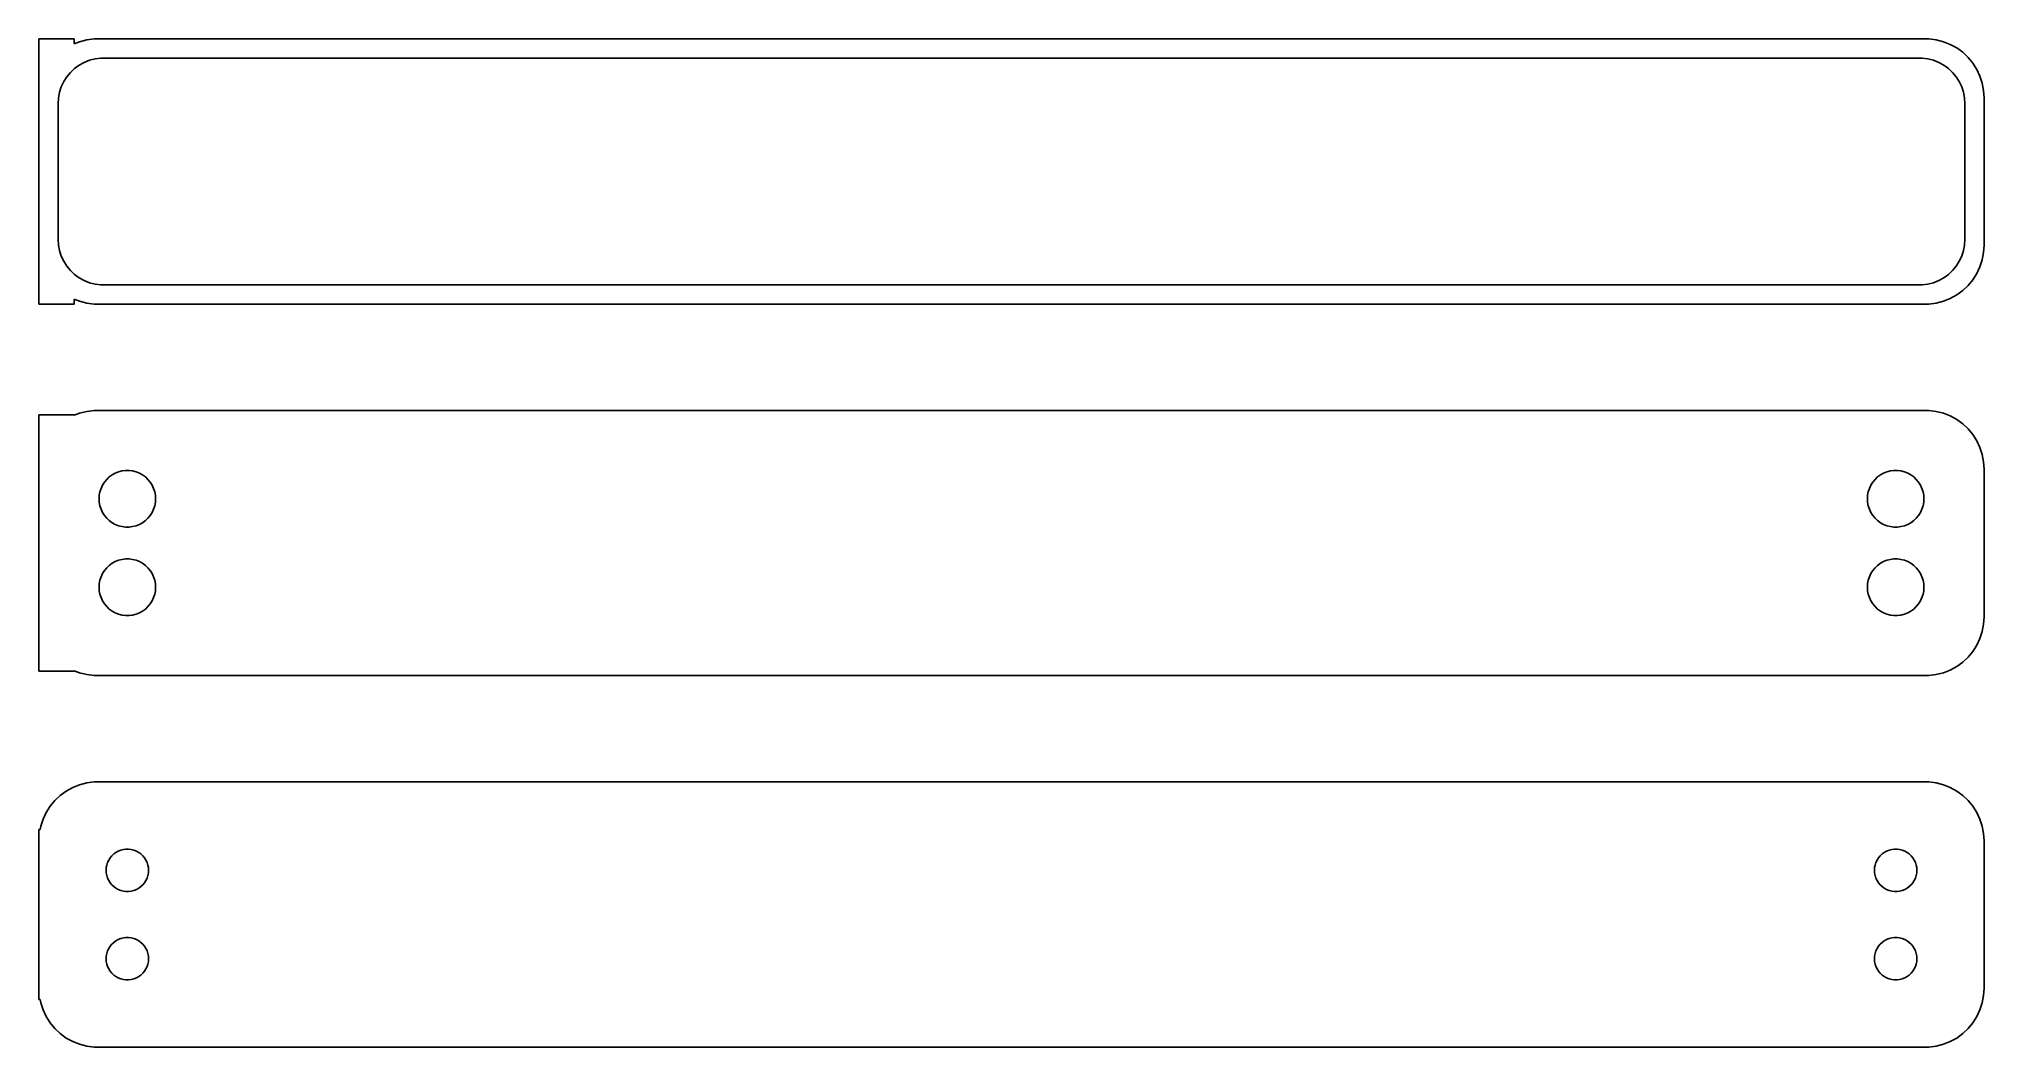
# Model space of a CAD drawing. Header units: metres. Extents: x -82 to 82, y 52 to 137.
import ezdxf

# ---------------------------------------------------------------- set-up
doc = ezdxf.new("R2010")
doc.units = ezdxf.units.M

msp = doc.modelspace()

# ---------------------------------------------------------------- linework, layer by layer
for p, q in [((-79.5, 137.24), (-82.5, 137.24)), ((-82.5, 137.24), (-82.5, 114.76)), ((-79.5, 136.825), (-79.5, 137.24)), ((-79.0451, 137.005), (-79.5, 136.825)), ((-78.4369, 137.161), (-79.0451, 137.005)), ((-77.8139, 137.24), (-78.4369, 137.161)), ((77.8139, 137.24), (-77.8139, 137.24)), ((78.4369, 137.161), (77.8139, 137.24)), ((79.0451, 137.005), (78.4369, 137.161)), ((79.6289, 136.774), (79.0451, 137.005)), ((-78.6489, 135.254), (-78.1967, 135.433)), ((-78.1967, 135.433), (-77.7256, 135.554)), ((-77.7256, 135.554), (-77.2432, 135.615)), ((-77.2432, 135.615), (77.2432, 135.615)), ((77.2432, 135.615), (77.7256, 135.554)), ((77.7256, 135.554), (78.1967, 135.433)), ((78.1967, 135.433), (78.6489, 135.254)), ((80.1791, 136.472), (79.6289, 136.774)), ((80.6871, 136.103), (80.1791, 136.472)), ((81.1448, 135.673), (80.6871, 136.103)), ((81.5451, 135.189), (81.1448, 135.673)), ((-80.3936, 133.616), (-80.133, 134.026)), ((-80.133, 134.026), (-79.823, 134.401)), ((-79.823, 134.401), (-79.4685, 134.734)), ((-79.4685, 134.734), (-79.0751, 135.02)), ((-79.0751, 135.02), (-78.6489, 135.254)), ((78.6489, 135.254), (79.0751, 135.02)), ((79.0751, 135.02), (79.4685, 134.734)), ((79.4685, 134.734), (79.823, 134.401)), ((79.823, 134.401), (80.133, 134.026)), ((80.133, 134.026), (80.3936, 133.616)), ((81.8815, 134.659), (81.5451, 135.189)), ((82.1489, 134.091), (81.8815, 134.659)), ((82.3429, 133.493), (82.1489, 134.091)), ((-80.8726, 131.75), (-80.8421, 132.235)), ((-80.8421, 132.235), (-80.751, 132.713)), ((-80.751, 132.713), (-80.6007, 133.176)), ((-80.6007, 133.176), (-80.3936, 133.616)), ((80.3936, 133.616), (80.6007, 133.176)), ((80.6007, 133.176), (80.751, 132.713)), ((80.751, 132.713), (80.8421, 132.235)), ((80.8421, 132.235), (80.8726, 131.75)), ((82.4606, 132.877), (82.3429, 133.493)), ((82.5, 132.25), (82.4606, 132.877)), ((82.5, 119.75), (82.5, 132.25)), ((-80.8726, 120.25), (-80.8726, 131.75)), ((80.8726, 131.75), (80.8726, 120.25)), ((-80.8421, 119.765), (-80.8726, 120.25)), ((-80.751, 119.287), (-80.8421, 119.765)), ((-80.6007, 118.824), (-80.751, 119.287)), ((-80.3936, 118.384), (-80.6007, 118.824)), ((80.6007, 118.824), (80.3936, 118.384)), ((80.751, 119.287), (80.6007, 118.824)), ((80.8421, 119.765), (80.751, 119.287)), ((80.8726, 120.25), (80.8421, 119.765)), ((82.3429, 118.507), (82.4606, 119.123)), ((82.4606, 119.123), (82.5, 119.75)), ((-80.133, 117.974), (-80.3936, 118.384)), ((-79.823, 117.599), (-80.133, 117.974)), ((-79.4685, 117.266), (-79.823, 117.599)), ((-79.0751, 116.98), (-79.4685, 117.266)), ((79.4685, 117.266), (79.0751, 116.98)), ((79.823, 117.599), (79.4685, 117.266)), ((80.133, 117.974), (79.823, 117.599)), ((80.3936, 118.384), (80.133, 117.974)), ((81.5451, 116.811), (81.8815, 117.341)), ((81.8815, 117.341), (82.1489, 117.909)), ((82.1489, 117.909), (82.3429, 118.507)), ((-78.6489, 116.746), (-79.0751, 116.98)), ((-78.1967, 116.567), (-78.6489, 116.746)), ((-77.7256, 116.446), (-78.1967, 116.567)), ((-77.2432, 116.385), (-77.7256, 116.446)), ((77.2432, 116.385), (-77.2432, 116.385)), ((77.7256, 116.446), (77.2432, 116.385)), ((78.1967, 116.567), (77.7256, 116.446)), ((78.6489, 116.746), (78.1967, 116.567)), ((79.0751, 116.98), (78.6489, 116.746)), ((79.6289, 115.226), (80.1791, 115.528)), ((80.1791, 115.528), (80.6871, 115.897)), ((80.6871, 115.897), (81.1448, 116.327)), ((81.1448, 116.327), (81.5451, 116.811)), ((-82.5, 114.76), (-79.5, 114.76)), ((-79.5, 115.175), (-79.0451, 114.995)), ((-79.5, 114.76), (-79.5, 115.175)), ((-79.0451, 114.995), (-78.4369, 114.839)), ((-78.4369, 114.839), (-77.8139, 114.76)), ((-77.8139, 114.76), (77.8139, 114.76)), ((77.8139, 114.76), (78.4369, 114.839)), ((78.4369, 114.839), (79.0451, 114.995)), ((79.0451, 114.995), (79.6289, 115.226)), ((-78.4369, 105.661), (-79.0451, 105.505)), ((-77.8139, 105.74), (-78.4369, 105.661)), ((77.8139, 105.74), (-77.8139, 105.74)), ((78.4369, 105.661), (77.8139, 105.74)), ((79.0451, 105.505), (78.4369, 105.661)), ((-79.5, 105.365), (-82.5, 105.365)), ((-82.5, 105.365), (-82.5, 83.6352)), ((-79.0451, 105.505), (-79.5, 105.325)), ((-79.5, 105.325), (-79.5, 105.365)), ((79.6289, 105.274), (79.0451, 105.505)), ((80.1791, 104.972), (79.6289, 105.274)), ((80.6871, 104.603), (80.1791, 104.972)), ((81.1448, 104.173), (80.6871, 104.603)), ((81.5451, 103.689), (81.1448, 104.173)), ((81.8815, 103.159), (81.5451, 103.689)), ((82.1489, 102.591), (81.8815, 103.159)), ((82.3429, 101.993), (82.1489, 102.591)), ((82.4606, 101.377), (82.3429, 101.993)), ((82.5, 100.75), (82.4606, 101.377)), ((82.5, 88.25), (82.5, 100.75)), ((-77.3246, 98.8468), (-77.2315, 99.1335)), ((-77.2315, 99.1335), (-77.1031, 99.4062)), ((-77.1031, 99.4062), (-76.9416, 99.6607)), ((-76.9416, 99.6607), (-76.7495, 99.8929)), ((-76.7495, 99.8929), (-76.5298, 100.099)), ((-76.5298, 100.099), (-76.286, 100.276)), ((-76.286, 100.276), (-76.0219, 100.422)), ((-76.0219, 100.422), (-75.7416, 100.533)), ((-75.7416, 100.533), (-75.4497, 100.607)), ((-75.4497, 100.607), (-75.1507, 100.645)), ((-75.1507, 100.645), (-74.8493, 100.645)), ((-74.8493, 100.645), (-74.5503, 100.607)), ((-74.5503, 100.607), (-74.2584, 100.533)), ((-74.2584, 100.533), (-73.9781, 100.422)), ((-73.9781, 100.422), (-73.714, 100.276)), ((-73.714, 100.276), (-73.4702, 100.099)), ((-73.4702, 100.099), (-73.2505, 99.8929)), ((-73.2505, 99.8929), (-73.0583, 99.6607)), ((-73.0583, 99.6607), (-72.8969, 99.4062)), ((-72.8969, 99.4062), (-72.7685, 99.1335)), ((-72.7685, 99.1335), (-72.6754, 98.8468)), ((72.6754, 98.8468), (72.7685, 99.1335)), ((72.7685, 99.1335), (72.8969, 99.4062)), ((72.8969, 99.4062), (73.0583, 99.6607)), ((73.0583, 99.6607), (73.2505, 99.8929)), ((73.2505, 99.8929), (73.4702, 100.099)), ((73.4702, 100.099), (73.714, 100.276)), ((73.714, 100.276), (73.9781, 100.422)), ((73.9781, 100.422), (74.2584, 100.533)), ((74.2584, 100.533), (74.5503, 100.607)), ((74.5503, 100.607), (74.8493, 100.645)), ((74.8493, 100.645), (75.1507, 100.645)), ((75.1507, 100.645), (75.4497, 100.607)), ((75.4497, 100.607), (75.7416, 100.533)), ((75.7416, 100.533), (76.0219, 100.422)), ((76.0219, 100.422), (76.286, 100.276)), ((76.286, 100.276), (76.5298, 100.099)), ((76.5298, 100.099), (76.7495, 99.8929)), ((76.7495, 99.8929), (76.9416, 99.6607)), ((76.9416, 99.6607), (77.1031, 99.4062)), ((77.1031, 99.4062), (77.2315, 99.1335)), ((77.2315, 99.1335), (77.3246, 98.8468)), ((-77.4, 98.25), (-77.3811, 98.5508)), ((-77.3811, 97.9492), (-77.4, 98.25)), ((-77.3811, 98.5508), (-77.3246, 98.8468)), ((-77.3246, 97.6531), (-77.3811, 97.9492)), ((-77.2315, 97.3665), (-77.3246, 97.6531)), ((-77.1031, 97.0938), (-77.2315, 97.3665)), ((-72.7685, 97.3665), (-72.8969, 97.0938)), ((-72.6754, 97.6531), (-72.7685, 97.3665)), ((-72.6754, 98.8468), (-72.6189, 98.5508)), ((-72.6189, 97.9492), (-72.6754, 97.6531)), ((-72.6189, 98.5508), (-72.6, 98.25)), ((-72.6, 98.25), (-72.6189, 97.9492)), ((72.6, 98.25), (72.6189, 98.5508)), ((72.6189, 97.9492), (72.6, 98.25)), ((72.6189, 98.5508), (72.6754, 98.8468)), ((72.6754, 97.6531), (72.6189, 97.9492)), ((72.7685, 97.3665), (72.6754, 97.6531)), ((72.8969, 97.0938), (72.7685, 97.3665)), ((77.2315, 97.3665), (77.1031, 97.0938)), ((77.3246, 97.6531), (77.2315, 97.3665)), ((77.3246, 98.8468), (77.3811, 98.5508)), ((77.3811, 97.9492), (77.3246, 97.6531)), ((77.3811, 98.5508), (77.4, 98.25)), ((77.4, 98.25), (77.3811, 97.9492)), ((-76.9416, 96.8393), (-77.1031, 97.0938)), ((-76.7495, 96.6071), (-76.9416, 96.8393)), ((-76.5298, 96.4008), (-76.7495, 96.6071)), ((-76.286, 96.2236), (-76.5298, 96.4008)), ((-76.0219, 96.0784), (-76.286, 96.2236)), ((-75.7416, 95.9675), (-76.0219, 96.0784)), ((-75.4497, 95.8925), (-75.7416, 95.9675)), ((-75.1507, 95.8547), (-75.4497, 95.8925)), ((-74.8493, 95.8547), (-75.1507, 95.8547)), ((-74.5503, 95.8925), (-74.8493, 95.8547)), ((-74.2584, 95.9675), (-74.5503, 95.8925)), ((-73.9781, 96.0784), (-74.2584, 95.9675)), ((-73.714, 96.2236), (-73.9781, 96.0784)), ((-73.4702, 96.4008), (-73.714, 96.2236)), ((-73.2505, 96.6071), (-73.4702, 96.4008)), ((-73.0583, 96.8393), (-73.2505, 96.6071)), ((-72.8969, 97.0938), (-73.0583, 96.8393)), ((73.0583, 96.8393), (72.8969, 97.0938)), ((73.2505, 96.6071), (73.0583, 96.8393)), ((73.4702, 96.4008), (73.2505, 96.6071)), ((73.714, 96.2236), (73.4702, 96.4008)), ((73.9781, 96.0784), (73.714, 96.2236)), ((74.2584, 95.9675), (73.9781, 96.0784)), ((74.5503, 95.8925), (74.2584, 95.9675)), ((74.8493, 95.8547), (74.5503, 95.8925)), ((75.1507, 95.8547), (74.8493, 95.8547)), ((75.4497, 95.8925), (75.1507, 95.8547)), ((75.7416, 95.9675), (75.4497, 95.8925)), ((76.0219, 96.0784), (75.7416, 95.9675)), ((76.286, 96.2236), (76.0219, 96.0784)), ((76.5298, 96.4008), (76.286, 96.2236)), ((76.7495, 96.6071), (76.5298, 96.4008)), ((76.9416, 96.8393), (76.7495, 96.6071)), ((77.1031, 97.0938), (76.9416, 96.8393)), ((-76.7495, 92.3929), (-76.5298, 92.5992)), ((-76.5298, 92.5992), (-76.286, 92.7764)), ((-76.286, 92.7764), (-76.0219, 92.9216)), ((-76.0219, 92.9216), (-75.7416, 93.0325)), ((-75.7416, 93.0325), (-75.4497, 93.1075)), ((-75.4497, 93.1075), (-75.1507, 93.1453)), ((-75.1507, 93.1453), (-74.8493, 93.1453)), ((-74.8493, 93.1453), (-74.5503, 93.1075)), ((-74.5503, 93.1075), (-74.2584, 93.0325)), ((-74.2584, 93.0325), (-73.9781, 92.9216)), ((-73.9781, 92.9216), (-73.714, 92.7764)), ((-73.714, 92.7764), (-73.4702, 92.5992)), ((-73.4702, 92.5992), (-73.2505, 92.3929)), ((73.2505, 92.3929), (73.4702, 92.5992)), ((73.4702, 92.5992), (73.714, 92.7764)), ((73.714, 92.7764), (73.9781, 92.9216)), ((73.9781, 92.9216), (74.2584, 93.0325)), ((74.2584, 93.0325), (74.5503, 93.1075)), ((74.5503, 93.1075), (74.8493, 93.1453)), ((74.8493, 93.1453), (75.1507, 93.1453)), ((75.1507, 93.1453), (75.4497, 93.1075)), ((75.4497, 93.1075), (75.7416, 93.0325)), ((75.7416, 93.0325), (76.0219, 92.9216)), ((76.0219, 92.9216), (76.286, 92.7764)), ((76.286, 92.7764), (76.5298, 92.5992)), ((76.5298, 92.5992), (76.7495, 92.3929)), ((-77.4, 90.75), (-77.3811, 91.0508)), ((-77.3811, 90.4492), (-77.4, 90.75)), ((-77.3811, 91.0508), (-77.3246, 91.3469)), ((-77.3246, 91.3469), (-77.2315, 91.6335)), ((-77.2315, 91.6335), (-77.1031, 91.9062)), ((-77.1031, 91.9062), (-76.9416, 92.1607)), ((-76.9416, 92.1607), (-76.7495, 92.3929)), ((-73.2505, 92.3929), (-73.0583, 92.1607)), ((-73.0583, 92.1607), (-72.8969, 91.9062)), ((-72.8969, 91.9062), (-72.7685, 91.6335)), ((-72.7685, 91.6335), (-72.6754, 91.3469)), ((-72.6754, 91.3469), (-72.6189, 91.0508)), ((-72.6189, 91.0508), (-72.6, 90.75)), ((-72.6, 90.75), (-72.6189, 90.4492)), ((72.6, 90.75), (72.6189, 91.0508)), ((72.6189, 90.4492), (72.6, 90.75)), ((72.6189, 91.0508), (72.6754, 91.3469)), ((72.6754, 91.3469), (72.7685, 91.6335)), ((72.7685, 91.6335), (72.8969, 91.9062)), ((72.8969, 91.9062), (73.0583, 92.1607)), ((73.0583, 92.1607), (73.2505, 92.3929)), ((76.7495, 92.3929), (76.9416, 92.1607)), ((76.9416, 92.1607), (77.1031, 91.9062)), ((77.1031, 91.9062), (77.2315, 91.6335)), ((77.2315, 91.6335), (77.3246, 91.3469)), ((77.3246, 91.3469), (77.3811, 91.0508)), ((77.3811, 91.0508), (77.4, 90.75)), ((77.4, 90.75), (77.3811, 90.4492)), ((-77.3246, 90.1532), (-77.3811, 90.4492)), ((-77.2315, 89.8665), (-77.3246, 90.1532)), ((-77.1031, 89.5938), (-77.2315, 89.8665)), ((-76.9416, 89.3393), (-77.1031, 89.5938)), ((-76.7495, 89.1071), (-76.9416, 89.3393)), ((-76.5298, 88.9008), (-76.7495, 89.1071)), ((-73.2505, 89.1071), (-73.4702, 88.9008)), ((-73.0583, 89.3393), (-73.2505, 89.1071)), ((-72.8969, 89.5938), (-73.0583, 89.3393)), ((-72.7685, 89.8665), (-72.8969, 89.5938)), ((-72.6754, 90.1532), (-72.7685, 89.8665)), ((-72.6189, 90.4492), (-72.6754, 90.1532)), ((72.6754, 90.1532), (72.6189, 90.4492)), ((72.7685, 89.8665), (72.6754, 90.1532)), ((72.8969, 89.5938), (72.7685, 89.8665)), ((73.0583, 89.3393), (72.8969, 89.5938)), ((73.2505, 89.1071), (73.0583, 89.3393)), ((73.4702, 88.9008), (73.2505, 89.1071)), ((76.7495, 89.1071), (76.5298, 88.9008)), ((76.9416, 89.3393), (76.7495, 89.1071)), ((77.1031, 89.5938), (76.9416, 89.3393)), ((77.2315, 89.8665), (77.1031, 89.5938)), ((77.3246, 90.1532), (77.2315, 89.8665)), ((77.3811, 90.4492), (77.3246, 90.1532)), ((-76.286, 88.7236), (-76.5298, 88.9008)), ((-76.0219, 88.5784), (-76.286, 88.7236)), ((-75.7416, 88.4675), (-76.0219, 88.5784)), ((-75.4497, 88.3925), (-75.7416, 88.4675)), ((-75.1507, 88.3547), (-75.4497, 88.3925)), ((-74.8493, 88.3547), (-75.1507, 88.3547)), ((-74.5503, 88.3925), (-74.8493, 88.3547)), ((-74.2584, 88.4675), (-74.5503, 88.3925)), ((-73.9781, 88.5784), (-74.2584, 88.4675)), ((-73.714, 88.7236), (-73.9781, 88.5784)), ((-73.4702, 88.9008), (-73.714, 88.7236)), ((73.714, 88.7236), (73.4702, 88.9008)), ((73.9781, 88.5784), (73.714, 88.7236)), ((74.2584, 88.4675), (73.9781, 88.5784)), ((74.5503, 88.3925), (74.2584, 88.4675)), ((74.8493, 88.3547), (74.5503, 88.3925)), ((75.1507, 88.3547), (74.8493, 88.3547)), ((75.4497, 88.3925), (75.1507, 88.3547)), ((75.7416, 88.4675), (75.4497, 88.3925)), ((76.0219, 88.5784), (75.7416, 88.4675)), ((76.286, 88.7236), (76.0219, 88.5784)), ((76.5298, 88.9008), (76.286, 88.7236)), ((82.3429, 87.0066), (82.4606, 87.6233)), ((82.4606, 87.6233), (82.5, 88.25)), ((81.5451, 85.3111), (81.8815, 85.8412)), ((81.8815, 85.8412), (82.1489, 86.4094)), ((82.1489, 86.4094), (82.3429, 87.0066)), ((80.1791, 84.0284), (80.6871, 84.3974)), ((80.6871, 84.3974), (81.1448, 84.8273)), ((81.1448, 84.8273), (81.5451, 85.3111)), ((-82.5, 83.6352), (-79.5, 83.6352)), ((-79.5, 83.6352), (-79.5, 83.6748)), ((-79.5, 83.6748), (-79.0451, 83.4947)), ((-79.0451, 83.4947), (-78.4369, 83.3386)), ((-78.4369, 83.3386), (-77.8139, 83.2599)), ((-77.8139, 83.2599), (77.8139, 83.2599)), ((77.8139, 83.2599), (78.4369, 83.3386)), ((78.4369, 83.3386), (79.0451, 83.4947)), ((79.0451, 83.4947), (79.6289, 83.7259)), ((79.6289, 83.7259), (80.1791, 84.0284)), ((-81.1448, 72.6727), (-81.5451, 72.1889)), ((-80.6871, 73.1026), (-81.1448, 72.6727)), ((-80.1791, 73.4716), (-80.6871, 73.1026)), ((-79.6289, 73.7741), (-80.1791, 73.4716)), ((-79.0451, 74.0053), (-79.6289, 73.7741)), ((-78.4369, 74.1614), (-79.0451, 74.0053)), ((-77.8139, 74.2401), (-78.4369, 74.1614)), ((77.8139, 74.2401), (-77.8139, 74.2401)), ((78.4369, 74.1614), (77.8139, 74.2401)), ((79.0451, 74.0053), (78.4369, 74.1614)), ((79.6289, 73.7741), (79.0451, 74.0053)), ((80.1791, 73.4716), (79.6289, 73.7741)), ((80.6871, 73.1026), (80.1791, 73.4716)), ((81.1448, 72.6727), (80.6871, 73.1026)), ((81.5451, 72.1889), (81.1448, 72.6727)), ((-82.1489, 71.0906), (-82.3429, 70.4934)), ((-81.8815, 71.6588), (-82.1489, 71.0906)), ((-81.5451, 72.1889), (-81.8815, 71.6588)), ((81.8815, 71.6588), (81.5451, 72.1889)), ((82.1489, 71.0906), (81.8815, 71.6588)), ((82.3429, 70.4934), (82.1489, 71.0906)), ((-82.4, 70.1942), (-82.5, 70.1942)), ((-82.5, 70.1942), (-82.5, 55.8058)), ((-82.3429, 70.4934), (-82.4, 70.1942)), ((82.4606, 69.8767), (82.3429, 70.4934)), ((82.5, 69.25), (82.4606, 69.8767)), ((-76.5773, 67.6171), (-76.4562, 67.808)), ((-76.4562, 67.808), (-76.3121, 67.9822)), ((-76.3121, 67.9822), (-76.1474, 68.1369)), ((-76.1474, 68.1369), (-75.9645, 68.2698)), ((-75.9645, 68.2698), (-75.7664, 68.3787)), ((-75.7664, 68.3787), (-75.5562, 68.4619)), ((-75.5562, 68.4619), (-75.3373, 68.5181)), ((-75.3373, 68.5181), (-75.113, 68.5464)), ((-75.113, 68.5464), (-74.887, 68.5464)), ((-74.887, 68.5464), (-74.6627, 68.5181)), ((-74.6627, 68.5181), (-74.4438, 68.4619)), ((-74.4438, 68.4619), (-74.2336, 68.3787)), ((-74.2336, 68.3787), (-74.0355, 68.2698)), ((-74.0355, 68.2698), (-73.8526, 68.1369)), ((-73.8526, 68.1369), (-73.6879, 67.9822)), ((-73.6879, 67.9822), (-73.5438, 67.808)), ((-73.5438, 67.808), (-73.4226, 67.6171)), ((73.4226, 67.6171), (73.5438, 67.808)), ((73.5438, 67.808), (73.6879, 67.9822)), ((73.6879, 67.9822), (73.8526, 68.1369)), ((73.8526, 68.1369), (74.0355, 68.2698)), ((74.0355, 68.2698), (74.2336, 68.3787)), ((74.2336, 68.3787), (74.4438, 68.4619)), ((74.4438, 68.4619), (74.6627, 68.5181)), ((74.6627, 68.5181), (74.887, 68.5464)), ((74.887, 68.5464), (75.113, 68.5464)), ((75.113, 68.5464), (75.3373, 68.5181)), ((75.3373, 68.5181), (75.5562, 68.4619)), ((75.5562, 68.4619), (75.7664, 68.3787)), ((75.7664, 68.3787), (75.9645, 68.2698)), ((75.9645, 68.2698), (76.1474, 68.1369)), ((76.1474, 68.1369), (76.3121, 67.9822)), ((76.3121, 67.9822), (76.4562, 67.808)), ((76.4562, 67.808), (76.5773, 67.6171)), ((82.5, 56.75), (82.5, 69.25)), ((-76.8, 66.75), (-76.7858, 66.9756)), ((-76.7858, 66.5244), (-76.8, 66.75)), ((-76.7858, 66.9756), (-76.7434, 67.1976)), ((-76.7434, 66.3024), (-76.7858, 66.5244)), ((-76.7434, 67.1976), (-76.6736, 67.4126)), ((-76.6736, 66.0874), (-76.7434, 66.3024)), ((-76.6736, 67.4126), (-76.5773, 67.6171)), ((-76.5773, 65.8828), (-76.6736, 66.0874)), ((-73.4226, 67.6171), (-73.3264, 67.4126)), ((-73.3264, 66.0874), (-73.4226, 65.8828)), ((-73.3264, 67.4126), (-73.2565, 67.1976)), ((-73.2565, 66.3024), (-73.3264, 66.0874)), ((-73.2565, 67.1976), (-73.2142, 66.9756)), ((-73.2142, 66.5244), (-73.2565, 66.3024)), ((-73.2142, 66.9756), (-73.2, 66.75)), ((-73.2, 66.75), (-73.2142, 66.5244)), ((73.2, 66.75), (73.2142, 66.9756)), ((73.2142, 66.5244), (73.2, 66.75)), ((73.2142, 66.9756), (73.2565, 67.1976)), ((73.2565, 66.3024), (73.2142, 66.5244)), ((73.2565, 67.1976), (73.3264, 67.4126)), ((73.3264, 66.0874), (73.2565, 66.3024)), ((73.3264, 67.4126), (73.4226, 67.6171)), ((73.4226, 65.8828), (73.3264, 66.0874)), ((76.5773, 67.6171), (76.6736, 67.4126)), ((76.6736, 66.0874), (76.5773, 65.8828)), ((76.6736, 67.4126), (76.7434, 67.1976)), ((76.7434, 66.3024), (76.6736, 66.0874)), ((76.7434, 67.1976), (76.7858, 66.9756)), ((76.7858, 66.5244), (76.7434, 66.3024)), ((76.7858, 66.9756), (76.8, 66.75)), ((76.8, 66.75), (76.7858, 66.5244)), ((-76.4562, 65.692), (-76.5773, 65.8828)), ((-76.3121, 65.5178), (-76.4562, 65.692)), ((-76.1474, 65.3631), (-76.3121, 65.5178)), ((-75.9645, 65.2302), (-76.1474, 65.3631)), ((-75.7664, 65.1213), (-75.9645, 65.2302)), ((-75.5562, 65.0381), (-75.7664, 65.1213)), ((-75.3373, 64.9819), (-75.5562, 65.0381)), ((-75.113, 64.9536), (-75.3373, 64.9819)), ((-74.887, 64.9536), (-75.113, 64.9536)), ((-74.6627, 64.9819), (-74.887, 64.9536)), ((-74.4438, 65.0381), (-74.6627, 64.9819)), ((-74.2336, 65.1213), (-74.4438, 65.0381)), ((-74.0355, 65.2302), (-74.2336, 65.1213)), ((-73.8526, 65.3631), (-74.0355, 65.2302)), ((-73.6879, 65.5178), (-73.8526, 65.3631)), ((-73.5438, 65.692), (-73.6879, 65.5178)), ((-73.4226, 65.8828), (-73.5438, 65.692)), ((73.5438, 65.692), (73.4226, 65.8828)), ((73.6879, 65.5178), (73.5438, 65.692)), ((73.8526, 65.3631), (73.6879, 65.5178)), ((74.0355, 65.2302), (73.8526, 65.3631)), ((74.2336, 65.1213), (74.0355, 65.2302)), ((74.4438, 65.0381), (74.2336, 65.1213)), ((74.6627, 64.9819), (74.4438, 65.0381)), ((74.887, 64.9536), (74.6627, 64.9819)), ((75.113, 64.9536), (74.887, 64.9536)), ((75.3373, 64.9819), (75.113, 64.9536)), ((75.5562, 65.0381), (75.3373, 64.9819)), ((75.7664, 65.1213), (75.5562, 65.0381)), ((75.9645, 65.2302), (75.7664, 65.1213)), ((76.1474, 65.3631), (75.9645, 65.2302)), ((76.3121, 65.5178), (76.1474, 65.3631)), ((76.4562, 65.692), (76.3121, 65.5178)), ((76.5773, 65.8828), (76.4562, 65.692)), ((-76.8, 59.25), (-76.7858, 59.4756)), ((-76.7858, 59.4756), (-76.7434, 59.6976)), ((-76.7434, 59.6976), (-76.6736, 59.9126)), ((-76.6736, 59.9126), (-76.5773, 60.1172)), ((-76.5773, 60.1172), (-76.4562, 60.308)), ((-76.4562, 60.308), (-76.3121, 60.4822)), ((-76.3121, 60.4822), (-76.1474, 60.6369)), ((-76.1474, 60.6369), (-75.9645, 60.7698)), ((-75.9645, 60.7698), (-75.7664, 60.8787)), ((-75.7664, 60.8787), (-75.5562, 60.9619)), ((-75.5562, 60.9619), (-75.3373, 61.0181)), ((-75.3373, 61.0181), (-75.113, 61.0464)), ((-75.113, 61.0464), (-74.887, 61.0464)), ((-74.887, 61.0464), (-74.6627, 61.0181)), ((-74.6627, 61.0181), (-74.4438, 60.9619)), ((-74.4438, 60.9619), (-74.2336, 60.8787)), ((-74.2336, 60.8787), (-74.0355, 60.7698)), ((-74.0355, 60.7698), (-73.8526, 60.6369)), ((-73.8526, 60.6369), (-73.6879, 60.4822)), ((-73.6879, 60.4822), (-73.5438, 60.308)), ((-73.5438, 60.308), (-73.4226, 60.1172)), ((-73.4226, 60.1172), (-73.3264, 59.9126)), ((-73.3264, 59.9126), (-73.2565, 59.6976)), ((-73.2565, 59.6976), (-73.2142, 59.4756)), ((-73.2142, 59.4756), (-73.2, 59.25)), ((73.2, 59.25), (73.2142, 59.4756)), ((73.2142, 59.4756), (73.2565, 59.6976)), ((73.2565, 59.6976), (73.3264, 59.9126)), ((73.3264, 59.9126), (73.4226, 60.1172)), ((73.4226, 60.1172), (73.5438, 60.308)), ((73.5438, 60.308), (73.6879, 60.4822)), ((73.6879, 60.4822), (73.8526, 60.6369)), ((73.8526, 60.6369), (74.0355, 60.7698)), ((74.0355, 60.7698), (74.2336, 60.8787)), ((74.2336, 60.8787), (74.4438, 60.9619)), ((74.4438, 60.9619), (74.6627, 61.0181)), ((74.6627, 61.0181), (74.887, 61.0464)), ((74.887, 61.0464), (75.113, 61.0464)), ((75.113, 61.0464), (75.3373, 61.0181)), ((75.3373, 61.0181), (75.5562, 60.9619)), ((75.5562, 60.9619), (75.7664, 60.8787)), ((75.7664, 60.8787), (75.9645, 60.7698)), ((75.9645, 60.7698), (76.1474, 60.6369)), ((76.1474, 60.6369), (76.3121, 60.4822)), ((76.3121, 60.4822), (76.4562, 60.308)), ((76.4562, 60.308), (76.5773, 60.1172)), ((76.5773, 60.1172), (76.6736, 59.9126)), ((76.6736, 59.9126), (76.7434, 59.6976)), ((76.7434, 59.6976), (76.7858, 59.4756)), ((76.7858, 59.4756), (76.8, 59.25)), ((-76.7858, 59.0244), (-76.8, 59.25)), ((-76.7434, 58.8024), (-76.7858, 59.0244)), ((-76.6736, 58.5874), (-76.7434, 58.8024)), ((-76.5773, 58.3829), (-76.6736, 58.5874)), ((-76.4562, 58.192), (-76.5773, 58.3829)), ((-76.3121, 58.0178), (-76.4562, 58.192)), ((-76.1474, 57.8631), (-76.3121, 58.0178)), ((-75.9645, 57.7302), (-76.1474, 57.8631)), ((-73.8526, 57.8631), (-74.0355, 57.7302)), ((-73.6879, 58.0178), (-73.8526, 57.8631)), ((-73.5438, 58.192), (-73.6879, 58.0178)), ((-73.4226, 58.3829), (-73.5438, 58.192)), ((-73.3264, 58.5874), (-73.4226, 58.3829)), ((-73.2565, 58.8024), (-73.3264, 58.5874)), ((-73.2142, 59.0244), (-73.2565, 58.8024)), ((-73.2, 59.25), (-73.2142, 59.0244)), ((73.2142, 59.0244), (73.2, 59.25)), ((73.2565, 58.8024), (73.2142, 59.0244)), ((73.3264, 58.5874), (73.2565, 58.8024)), ((73.4226, 58.3829), (73.3264, 58.5874)), ((73.5438, 58.192), (73.4226, 58.3829)), ((73.6879, 58.0178), (73.5438, 58.192)), ((73.8526, 57.8631), (73.6879, 58.0178)), ((74.0355, 57.7302), (73.8526, 57.8631)), ((76.1474, 57.8631), (75.9645, 57.7302)), ((76.3121, 58.0178), (76.1474, 57.8631)), ((76.4562, 58.192), (76.3121, 58.0178)), ((76.5773, 58.3829), (76.4562, 58.192)), ((76.6736, 58.5874), (76.5773, 58.3829)), ((76.7434, 58.8024), (76.6736, 58.5874)), ((76.7858, 59.0244), (76.7434, 58.8024)), ((76.8, 59.25), (76.7858, 59.0244)), ((-75.7664, 57.6213), (-75.9645, 57.7302)), ((-75.5562, 57.5381), (-75.7664, 57.6213)), ((-75.3373, 57.4819), (-75.5562, 57.5381)), ((-75.113, 57.4536), (-75.3373, 57.4819)), ((-74.887, 57.4536), (-75.113, 57.4536)), ((-74.6627, 57.4819), (-74.887, 57.4536)), ((-74.4438, 57.5381), (-74.6627, 57.4819)), ((-74.2336, 57.6213), (-74.4438, 57.5381)), ((-74.0355, 57.7302), (-74.2336, 57.6213)), ((74.2336, 57.6213), (74.0355, 57.7302)), ((74.4438, 57.5381), (74.2336, 57.6213)), ((74.6627, 57.4819), (74.4438, 57.5381)), ((74.887, 57.4536), (74.6627, 57.4819)), ((75.113, 57.4536), (74.887, 57.4536)), ((75.3373, 57.4819), (75.113, 57.4536)), ((75.5562, 57.5381), (75.3373, 57.4819)), ((75.7664, 57.6213), (75.5562, 57.5381)), ((75.9645, 57.7302), (75.7664, 57.6213)), ((82.3429, 55.5066), (82.4606, 56.1233)), ((82.4606, 56.1233), (82.5, 56.75)), ((-82.5, 55.8058), (-82.4, 55.8058)), ((-82.4, 55.8058), (-82.3429, 55.5066)), ((-82.3429, 55.5066), (-82.1489, 54.9094)), ((-82.1489, 54.9094), (-81.8815, 54.3412)), ((81.8815, 54.3412), (82.1489, 54.9094)), ((82.1489, 54.9094), (82.3429, 55.5066)), ((-81.8815, 54.3412), (-81.5451, 53.8111)), ((-81.5451, 53.8111), (-81.1448, 53.3273)), ((-81.1448, 53.3273), (-80.6871, 52.8974)), ((-80.6871, 52.8974), (-80.1791, 52.5284)), ((80.1791, 52.5284), (80.6871, 52.8974)), ((80.6871, 52.8974), (81.1448, 53.3273)), ((81.1448, 53.3273), (81.5451, 53.8111)), ((81.5451, 53.8111), (81.8815, 54.3412)), ((-80.1791, 52.5284), (-79.6289, 52.2259)), ((-79.6289, 52.2259), (-79.0451, 51.9947)), ((-79.0451, 51.9947), (-78.4369, 51.8386)), ((-78.4369, 51.8386), (-77.8139, 51.7599)), ((-77.8139, 51.7599), (77.8139, 51.7599)), ((77.8139, 51.7599), (78.4369, 51.8386)), ((78.4369, 51.8386), (79.0451, 51.9947)), ((79.0451, 51.9947), (79.6289, 52.2259)), ((79.6289, 52.2259), (80.1791, 52.5284))]:
    msp.add_line(p, q)

doc.saveas('drawing.dxf')
